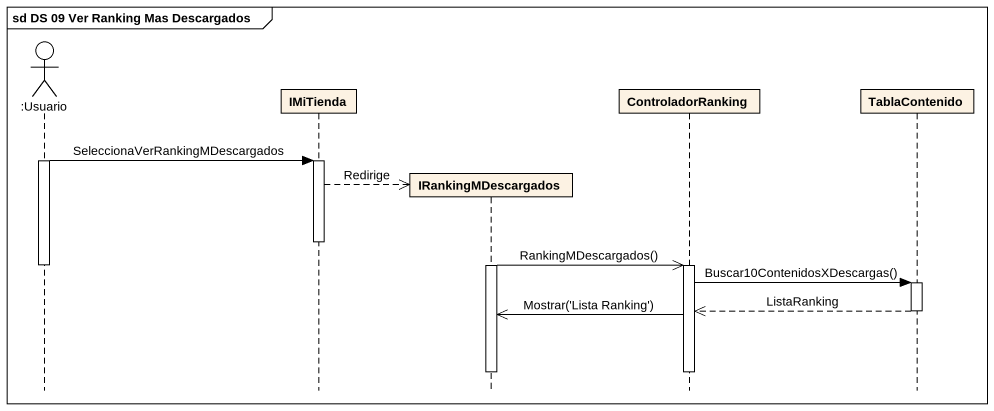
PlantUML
@startuml
mainframe sd DS 09 Ver Ranking Mas Descargados
hide footbox
actor ":Usuario" as Usuario
participant IMiTienda
participant IRankingMDescargados
participant ControladorRanking
participant TablaContenido

activate Usuario
Usuario -> IMiTienda : SeleccionaVerRankingMDescargados
activate IMiTienda
IMiTienda -->> IRankingMDescargados ** : Redirige
deactivate IMiTienda
activate IRankingMDescargados
IRankingMDescargados ->> ControladorRanking : RankingMDescargados()
deactivate Usuario
activate ControladorRanking
ControladorRanking -> TablaContenido : Buscar10ContenidosXDescargas()
activate TablaContenido
TablaContenido -->> ControladorRanking : ListaRanking
deactivate TablaContenido
ControladorRanking ->> IRankingMDescargados : Mostrar('Lista Ranking')
deactivate IRankingMDescargados
deactivate ControladorRanking
@enduml
